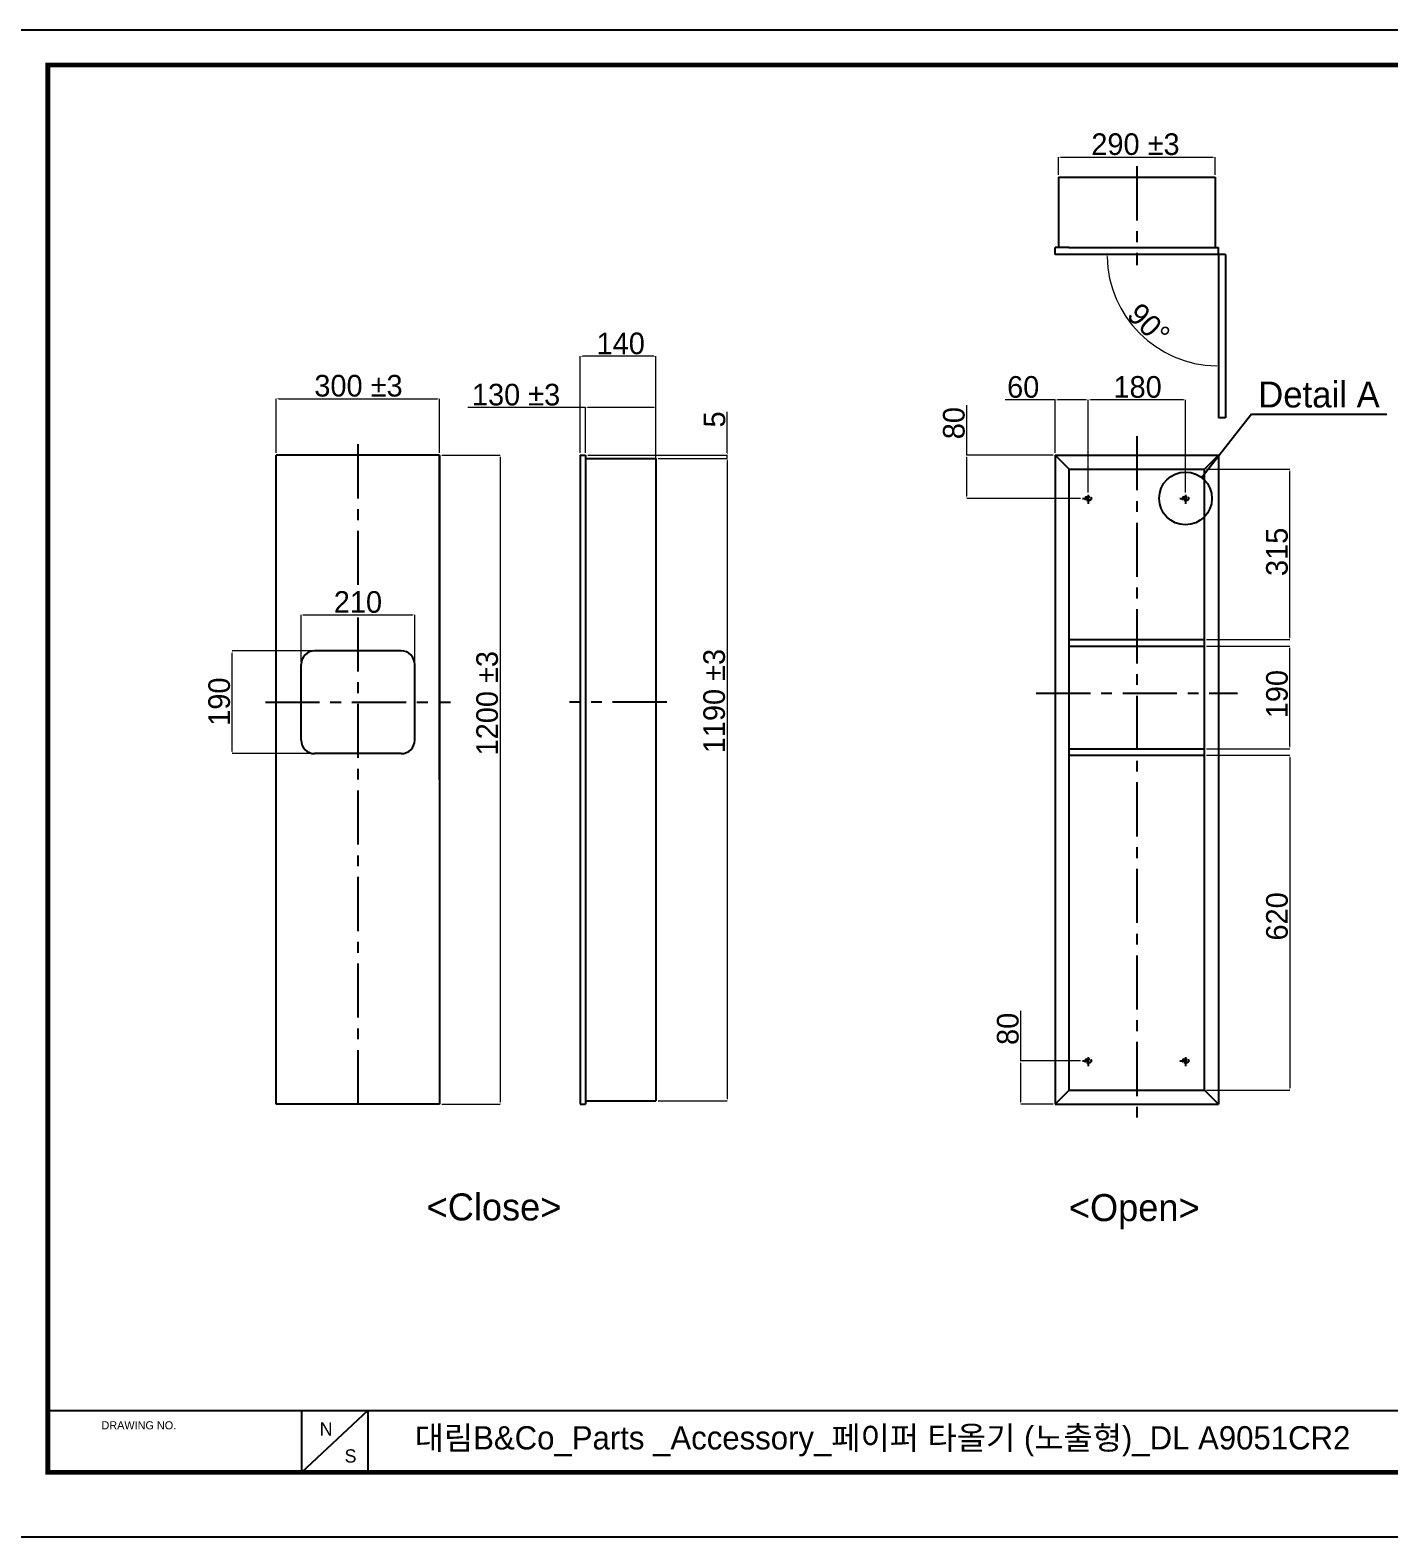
# Model space of a CAD drawing. Extents: x 16296677466 to 16296685071, y -37409618000 to -37409615214.
# Drawn here: x 16296681297 to 16296683809, y -37409618000 to -37409615214 of the extents above; entities that cross this region are included whole.
import ezdxf

# ---------------------------------------------------------------- set-up
doc = ezdxf.new("R2010")
doc.units = 0
doc.header["$LTSCALE"] = 10
doc.header["$MEASUREMENT"] = 0
doc.header["$PDMODE"] = 3
doc.header["$PDSIZE"] = -10
doc.linetypes.add('CENTER', pattern=[2, 1.25, -0.25, 0.25, -0.25])
doc.linetypes.add('CENTER2S', pattern=[16, 10, -2, 2, -2])
doc.layers.get('0').update_dxf_attribs({"linetype": 'CONTINUOUS'})
doc.layers.get('DEFPOINTS').update_dxf_attribs({"linetype": 'CONTINUOUS'})
doc.layers.add('Center line', color=10, linetype='CENTER')
doc.layers.add('line 2', color=140, linetype='CONTINUOUS')
doc.styles.add('Daelim Dimension', font='\x7f\x7f\x7f\x7f.TTF')
doc.dimstyles.new('DEFAULT', dxfattribs={"dimscale": 2, "dimtxt": 2, "dimasz": 2, "dimexe": 0, "dimexo": 2, "dimgap": 1, "dimtad": 1, "dimdec": 1, "dimzin": 9, "dimdsep": 46, "dimtxsty": 'Daelim Dimension', "dimcen": 0.5, "dimclrd": 252, "dimclre": 252, "dimclrt": 3, "dimadec": 1, "dimazin": 0, "dimtfac": 1, "dimtdec": 1, "dimtix": 1, "dimtmove": 0, "dimatfit": 3, "dimfxl": 0, "dimtolj": 1, "dimtzin": 1, "dimlwd": 9, "dimlwe": 9, "dimarcsym": 0})

# ---------------------------------------------------------------- blocks, each defined once
blk = doc.blocks.new('*D18')
at = {"color": 5, "lineweight": 9}
for p, q in [((16296681752.07686, -37409615996.002327), (16296681752.07686, -37409615895.764961)), ((16296681756.07686, -37409615895.764961), (16296682050.07686, -37409615895.764961)), ((16296682054.07686, -37409615996.002327), (16296682054.07686, -37409615895.764961))]:
    blk.add_line(p, q, dxfattribs=at)
at = {"color": 5}
for points in [[(16296681756.07686, -37409615895.098297), (16296681756.07686, -37409615896.431633), (16296681752.07686, -37409615895.764961)], [(16296682050.07686, -37409615895.098297), (16296682050.07686, -37409615896.431633), (16296682054.07686, -37409615895.764961)]]:
    blk.add_solid(points, dxfattribs=at)
at = {"layer": 'DEFPOINTS', "color": 0}
for p in [(16296682054.07686, -37409615895.764961), (16296681752.07686, -37409616000.002327), (16296682054.07686, -37409616000.002327)]:
    blk.add_point(p, dxfattribs=at)
at = {"color": 7, "insert": (16296681904.124479, -37409615871.962387), "char_height": 40, "attachment_point": 5, "style": 'Daelim Dimension'}
blk.add_mtext('\\A1;300 %%P3', dxfattribs=at)
blk = doc.blocks.new('*D19')
at = {"color": 5, "lineweight": 9}
for p, q in [((16296682058.07686, -37409616000.002327), (16296682165.999241, -37409616000.002327)), ((16296682165.999241, -37409616004.002327), (16296682165.999241, -37409617196.002327)), ((16296682058.07686, -37409617200.002327), (16296682165.999241, -37409617200.002327))]:
    blk.add_line(p, q, dxfattribs=at)
at = {"color": 5}
for points in [[(16296682165.332581, -37409616004.002327), (16296682166.665911, -37409616004.002327), (16296682165.999241, -37409616000.002327)], [(16296682165.332581, -37409617196.002327), (16296682166.665911, -37409617196.002327), (16296682165.999241, -37409617200.002327)]]:
    blk.add_solid(points, dxfattribs=at)
at = {"layer": 'DEFPOINTS', "color": 0}
for p in [(16296682054.07686, -37409616000.002327), (16296682054.07686, -37409617200.002327), (16296682165.999241, -37409617200.002327)]:
    blk.add_point(p, dxfattribs=at)
at = {"color": 7, "insert": (16296682142.196671, -37409616458.72628), "char_height": 40, "attachment_point": 5, "rotation": 90, "style": 'Daelim Dimension'}
blk.add_mtext('\\A1;1200 %%P3', dxfattribs=at)
blk = doc.blocks.new('*D20')
at = {"color": 5, "lineweight": 9}
for p, q in [((16296681819.07686, -37409616362.002327), (16296681670.531281, -37409616362.002327)), ((16296681670.531281, -37409616548.002327), (16296681670.531281, -37409616366.002327)), ((16296681819.07686, -37409616552.002327), (16296681670.531281, -37409616552.002327))]:
    blk.add_line(p, q, dxfattribs=at)
at = {"color": 5}
for points in [[(16296681669.864611, -37409616366.002327), (16296681671.197941, -37409616366.002327), (16296681670.531281, -37409616362.002327)], [(16296681669.864611, -37409616548.002327), (16296681671.197941, -37409616548.002327), (16296681670.531281, -37409616552.002327)]]:
    blk.add_solid(points, dxfattribs=at)
at = {"layer": 'DEFPOINTS', "color": 0}
for p in [(16296681670.531281, -37409616362.002327), (16296681823.07686, -37409616362.002327), (16296681823.07686, -37409616552.002327)]:
    blk.add_point(p, dxfattribs=at)
at = {"color": 7, "insert": (16296681646.75732, -37409616455.811188), "char_height": 40, "attachment_point": 5, "rotation": 90, "style": 'Daelim Dimension'}
blk.add_mtext('\\A1;190', dxfattribs=at)
blk = doc.blocks.new('*D21')
at = {"color": 5, "lineweight": 9}
for p, q in [((16296681798.1, -37409616383), (16296681798.1, -37409616295.5)), ((16296681802.1, -37409616295.5), (16296682004.1, -37409616295.5)), ((16296682008.1, -37409616383), (16296682008.1, -37409616295.5))]:
    blk.add_line(p, q, dxfattribs=at)
at = {"color": 5}
for points in [[(16296681802.1, -37409616294.9), (16296681802.1, -37409616296.2), (16296681798.1, -37409616295.5)], [(16296682004.1, -37409616294.9), (16296682004.1, -37409616296.2), (16296682008.1, -37409616295.5)]]:
    blk.add_solid(points, dxfattribs=at)
at = {"layer": 'DEFPOINTS', "color": 0}
for p in [(16296682008.1, -37409616295.5), (16296681798.1, -37409616387), (16296682008.1, -37409616387)]:
    blk.add_point(p, dxfattribs=at)
at = {"color": 7, "insert": (16296681903.1, -37409616271.8), "char_height": 40, "attachment_point": 5, "style": 'Daelim Dimension'}
blk.add_mtext('\\A1;210', dxfattribs=at)
blk = doc.blocks.new('*D22')
at = {"color": 5, "lineweight": 9}
for p, q in [((16296682458.092739, -37409616006.002327), (16296682585.833349, -37409616006.002327)), ((16296682585.833349, -37409616010.002327), (16296682585.833349, -37409617190.002327)), ((16296682458.092739, -37409617194.002327), (16296682585.833349, -37409617194.002327))]:
    blk.add_line(p, q, dxfattribs=at)
at = {"color": 5}
for points in [[(16296682585.166691, -37409616010.002327), (16296682586.500019, -37409616010.002327), (16296682585.833349, -37409616006.002327)], [(16296682585.166691, -37409617190.002327), (16296682586.500019, -37409617190.002327), (16296682585.833349, -37409617194.002327)]]:
    blk.add_solid(points, dxfattribs=at)
at = {"layer": 'DEFPOINTS', "color": 0}
for p in [(16296682454.092739, -37409616006.002327), (16296682454.092739, -37409617194.002327), (16296682585.833349, -37409617194.002327)]:
    blk.add_point(p, dxfattribs=at)
at = {"color": 7, "insert": (16296682562.030781, -37409616454.782738), "char_height": 40, "attachment_point": 5, "rotation": 90, "style": 'Daelim Dimension'}
blk.add_mtext('\\A1;1190 {\\H1x;%%P3}', dxfattribs=at)
blk = doc.blocks.new('*D23')
at = {"color": 5, "lineweight": 9}
for p, q in [((16296682324.092739, -37409615912.182632), (16296682106.511299, -37409615912.182632)), ((16296682324.092739, -37409615996.002327), (16296682324.092739, -37409615912.182632)), ((16296682450.092739, -37409615912.182632), (16296682328.092739, -37409615912.182632)), ((16296682454.092739, -37409616021.002327), (16296682454.092739, -37409615912.182632))]:
    blk.add_line(p, q, dxfattribs=at)
at = {"color": 5}
for points in [[(16296682328.092739, -37409615911.515968), (16296682328.092739, -37409615912.849297), (16296682324.092739, -37409615912.182632)], [(16296682450.092739, -37409615911.515968), (16296682450.092739, -37409615912.849297), (16296682454.092739, -37409615912.182632)]]:
    blk.add_solid(points, dxfattribs=at)
at = {"layer": 'DEFPOINTS', "color": 0}
for p in [(16296682324.092739, -37409615912.182632), (16296682324.092739, -37409616000.002327), (16296682454.092739, -37409616025.002327)]:
    blk.add_point(p, dxfattribs=at)
at = {"color": 7, "insert": (16296682195.521311, -37409615888.380058), "char_height": 40, "attachment_point": 5, "style": 'Daelim Dimension'}
blk.add_mtext('\\A1;130 {\\H1x;%%P3}', dxfattribs=at)
blk = doc.blocks.new('*D24')
at = {"color": 5, "lineweight": 9}
for p, q in [((16296682314.092739, -37409615996.002327), (16296682314.092739, -37409615817.293549)), ((16296682450.092739, -37409615817.293549), (16296682318.092739, -37409615817.293549)), ((16296682454.092739, -37409616021.002327), (16296682454.092739, -37409615817.293549))]:
    blk.add_line(p, q, dxfattribs=at)
at = {"color": 5}
for points in [[(16296682318.092739, -37409615816.626877), (16296682318.092739, -37409615817.960213), (16296682314.092739, -37409615817.293549)], [(16296682450.092739, -37409615816.626877), (16296682450.092739, -37409615817.960213), (16296682454.092739, -37409615817.293549)]]:
    blk.add_solid(points, dxfattribs=at)
at = {"layer": 'DEFPOINTS', "color": 0}
for p in [(16296682314.092739, -37409615817.293549), (16296682314.092739, -37409616000.002327), (16296682454.092739, -37409616025.002327)]:
    blk.add_point(p, dxfattribs=at)
at = {"color": 7, "insert": (16296682389.055929, -37409615793.662651), "char_height": 40, "attachment_point": 5, "style": 'Daelim Dimension'}
blk.add_mtext('\\A1;140', dxfattribs=at)
blk = doc.blocks.new('*D25')
at = {"color": 5, "lineweight": 9}
for p, q in [((16296683198.40464, -37409615481.968246), (16296683198.40464, -37409615449.059448)), ((16296683202.40464, -37409615449.059448), (16296683484.40464, -37409615449.059448)), ((16296683488.40464, -37409615481.968246), (16296683488.40464, -37409615449.059448))]:
    blk.add_line(p, q, dxfattribs=at)
at = {"color": 5}
for points in [[(16296683202.40464, -37409615448.392776), (16296683202.40464, -37409615449.726112), (16296683198.40464, -37409615449.059448)], [(16296683484.40464, -37409615448.392776), (16296683484.40464, -37409615449.726112), (16296683488.40464, -37409615449.059448)]]:
    blk.add_solid(points, dxfattribs=at)
at = {"layer": 'DEFPOINTS', "color": 0}
for p in [(16296683488.40464, -37409615449.059448), (16296683198.40464, -37409615485.968246), (16296683488.40464, -37409615485.968246)]:
    blk.add_point(p, dxfattribs=at)
at = {"color": 7, "insert": (16296683340.85498, -37409615425.256866), "char_height": 40, "attachment_point": 5, "style": 'Daelim Dimension'}
blk.add_mtext('\\A1;290 {\\H1x;%%P3}', dxfattribs=at)
blk = doc.blocks.new('*D26')
at = {"color": 5, "lineweight": 9}
blk.add_arc((16296683494.40464, -37409615628.968262), 206.208203, 181.111432767, 268.888566466, dxfattribs=at)
at = {"color": 5}
for points in [[(16296683287.5686, -37409615632.974533), (16296683288.901871, -37409615632.961609), (16296683288.19644, -37409615628.968262)], [(16296683490.411289, -37409615834.471031), (16296683490.398371, -37409615835.804314), (16296683494.40464, -37409615835.17646)]]:
    blk.add_solid(points, dxfattribs=at)
at = {"layer": 'DEFPOINTS', "color": 0}
for p in [(16296683192.40465, -37409615628.968262), (16296683494.40464, -37409615615.968246), (16296683494.40464, -37409615628.968262), (16296683315.823099, -37409615732.072357), (16296683494.40464, -37409615930.968246)]:
    blk.add_point(p, dxfattribs=at)
at = {"color": 7, "insert": (16296683365.40416, -37409615757.96875), "char_height": 40, "attachment_point": 5, "rotation": 315, "style": 'Daelim Dimension'}
blk.add_mtext('\\A1;90°', dxfattribs=at)
blk = doc.blocks.new('*D27')
at = {"color": 5, "lineweight": 9}
for p, q in [((16296683472.40464, -37409616026.002327), (16296683626.463791, -37409616026.002327)), ((16296683626.463791, -37409616337.002327), (16296683626.463791, -37409616030.002327)), ((16296683472.40464, -37409616341.002327), (16296683626.463791, -37409616341.002327))]:
    blk.add_line(p, q, dxfattribs=at)
at = {"color": 5}
for points in [[(16296683625.797131, -37409616030.002327), (16296683627.130461, -37409616030.002327), (16296683626.463791, -37409616026.002327)], [(16296683625.797131, -37409616337.002327), (16296683627.130461, -37409616337.002327), (16296683626.463791, -37409616341.002327)]]:
    blk.add_solid(points, dxfattribs=at)
at = {"layer": 'DEFPOINTS', "color": 0}
for p in [(16296683468.40464, -37409616026.002327), (16296683626.463791, -37409616026.002327), (16296683468.40464, -37409616341.002327)]:
    blk.add_point(p, dxfattribs=at)
at = {"color": 7, "insert": (16296683602.661221, -37409616178.883034), "char_height": 40, "attachment_point": 5, "rotation": 90, "style": 'Daelim Dimension'}
blk.add_mtext('\\A1;315', dxfattribs=at)
blk = doc.blocks.new('*D28')
at = {"color": 5, "lineweight": 9}
for p, q in [((16296683472.4, -37409616353), (16296683626.5, -37409616353)), ((16296683626.5, -37409616539), (16296683626.5, -37409616357)), ((16296683472.4, -37409616543), (16296683626.5, -37409616543))]:
    blk.add_line(p, q, dxfattribs=at)
at = {"color": 5}
for points in [[(16296683625.8, -37409616357), (16296683627.1, -37409616357), (16296683626.5, -37409616353)], [(16296683625.8, -37409616539), (16296683627.1, -37409616539), (16296683626.5, -37409616543)]]:
    blk.add_solid(points, dxfattribs=at)
at = {"layer": 'DEFPOINTS', "color": 0}
for p in [(16296683468.4, -37409616353), (16296683626.5, -37409616353), (16296683468.4, -37409616543)]:
    blk.add_point(p, dxfattribs=at)
at = {"color": 7, "insert": (16296683602.7, -37409616441.9), "char_height": 40, "attachment_point": 5, "rotation": 90, "style": 'Daelim Dimension'}
blk.add_mtext('\\A1;190', dxfattribs=at)
blk = doc.blocks.new('*D29')
at = {"color": 5, "lineweight": 9}
for p, q in [((16296683472.40464, -37409616555.002327), (16296683626.463791, -37409616555.002327)), ((16296683626.463791, -37409616559.002327), (16296683626.463791, -37409617170.002327)), ((16296683472.40464, -37409617174.002327), (16296683626.463791, -37409617174.002327))]:
    blk.add_line(p, q, dxfattribs=at)
at = {"color": 5}
for points in [[(16296683625.797131, -37409616559.002327), (16296683627.130461, -37409616559.002327), (16296683626.463791, -37409616555.002327)], [(16296683625.797131, -37409617170.002327), (16296683627.130461, -37409617170.002327), (16296683626.463791, -37409617174.002327)]]:
    blk.add_solid(points, dxfattribs=at)
at = {"layer": 'DEFPOINTS', "color": 0}
for p in [(16296683468.40464, -37409616555.002327), (16296683468.40464, -37409617174.002327), (16296683626.463791, -37409617174.002327)]:
    blk.add_point(p, dxfattribs=at)
at = {"color": 7, "insert": (16296683602.68984, -37409616852.900887), "char_height": 40, "attachment_point": 5, "rotation": 90, "style": 'Daelim Dimension'}
blk.add_mtext('\\A1;620', dxfattribs=at)
blk = doc.blocks.new('*D30')
at = {"color": 5, "lineweight": 9}
for p, q in [((16296682586.066879, -37409615996.002327), (16296682586.066879, -37409615919.641823)), ((16296682328.092739, -37409616000.002327), (16296682586.066879, -37409616000.002327)), ((16296682458.092739, -37409616006.002327), (16296682586.066879, -37409616006.002327)), ((16296682586.066879, -37409616006.002327), (16296682586.066879, -37409616000.002327)), ((16296682586.066879, -37409616010.002327), (16296682586.066879, -37409616014.002327))]:
    blk.add_line(p, q, dxfattribs=at)
at = {"color": 5}
for points in [[(16296682585.400209, -37409615996.002327), (16296682586.733549, -37409615996.002327), (16296682586.066879, -37409616000.002327)], [(16296682585.400209, -37409616010.002327), (16296682586.733549, -37409616010.002327), (16296682586.066879, -37409616006.002327)]]:
    blk.add_solid(points, dxfattribs=at)
at = {"layer": 'DEFPOINTS', "color": 0}
for p in [(16296682324.092739, -37409616000.002327), (16296682454.092739, -37409616006.002327), (16296682586.066879, -37409616006.002327)]:
    blk.add_point(p, dxfattribs=at)
at = {"color": 7, "insert": (16296682562.52182, -37409615934.002327), "char_height": 40, "attachment_point": 5, "rotation": 90, "style": 'Daelim Dimension'}
blk.add_mtext('\\A1;5', dxfattribs=at)
blk = doc.blocks.new('*D33')
at = {"color": 5, "lineweight": 9}
for p, q in [((16296683253.40464, -37409616069.288101), (16296683253.40464, -37409615897.931877)), ((16296683429.40464, -37409615897.931877), (16296683257.40464, -37409615897.931877)), ((16296683433.40464, -37409616069.288101), (16296683433.40464, -37409615897.931877))]:
    blk.add_line(p, q, dxfattribs=at)
at = {"color": 5}
for points in [[(16296683257.40464, -37409615897.265213), (16296683257.40464, -37409615898.598541), (16296683253.40464, -37409615897.931877)], [(16296683429.40464, -37409615897.265213), (16296683429.40464, -37409615898.598541), (16296683433.40464, -37409615897.931877)]]:
    blk.add_solid(points, dxfattribs=at)
at = {"layer": 'DEFPOINTS', "color": 0}
for p in [(16296683253.40464, -37409615897.931877), (16296683253.40464, -37409616073.288101), (16296683433.40464, -37409616073.288101)]:
    blk.add_point(p, dxfattribs=at)
at = {"color": 7, "insert": (16296683344.79747, -37409615874.157913), "char_height": 40, "attachment_point": 5, "style": 'Daelim Dimension'}
blk.add_mtext('\\A1;180', dxfattribs=at)
blk = doc.blocks.new('*D34')
at = {"color": 5, "lineweight": 9}
for p, q in [((16296683192.40464, -37409615897.931877), (16296683100.102989, -37409615897.931877)), ((16296683192.40464, -37409615996.002327), (16296683192.40464, -37409615897.931877)), ((16296683249.40464, -37409615897.931877), (16296683196.40464, -37409615897.931877)), ((16296683253.40464, -37409616069.288101), (16296683253.40464, -37409615897.931877))]:
    blk.add_line(p, q, dxfattribs=at)
at = {"color": 5}
for points in [[(16296683196.40464, -37409615897.265213), (16296683196.40464, -37409615898.598541), (16296683192.40464, -37409615897.931877)], [(16296683249.40464, -37409615897.265213), (16296683249.40464, -37409615898.598541), (16296683253.40464, -37409615897.931877)]]:
    blk.add_solid(points, dxfattribs=at)
at = {"layer": 'DEFPOINTS', "color": 0}
for p in [(16296683192.40464, -37409615897.931877), (16296683192.40464, -37409616000.002327), (16296683253.40464, -37409616073.288101)]:
    blk.add_point(p, dxfattribs=at)
at = {"color": 7, "insert": (16296683133.261789, -37409615874.157913), "char_height": 40, "attachment_point": 5, "style": 'Daelim Dimension'}
blk.add_mtext('\\A1;60', dxfattribs=at)
blk = doc.blocks.new('*D35')
at = {"color": 5, "lineweight": 9}
for p, q in [((16296683028.97607, -37409616000.002327), (16296683028.97607, -37409615907.414558)), ((16296683188.40464, -37409616000.002327), (16296683028.97607, -37409616000.002327)), ((16296683028.97607, -37409616076.002327), (16296683028.97607, -37409616004.002327)), ((16296683239.04122, -37409616080.002327), (16296683028.97607, -37409616080.002327))]:
    blk.add_line(p, q, dxfattribs=at)
at = {"color": 5}
for points in [[(16296683028.309401, -37409616004.002327), (16296683029.642731, -37409616004.002327), (16296683028.97607, -37409616000.002327)], [(16296683028.309401, -37409616076.002327), (16296683029.642731, -37409616076.002327), (16296683028.97607, -37409616080.002327)]]:
    blk.add_solid(points, dxfattribs=at)
at = {"layer": 'DEFPOINTS', "color": 0}
for p in [(16296683028.97607, -37409616000.002327), (16296683192.40464, -37409616000.002327), (16296683243.04122, -37409616080.002327)]:
    blk.add_point(p, dxfattribs=at)
at = {"color": 7, "insert": (16296683005.20211, -37409615940.859467), "char_height": 40, "attachment_point": 5, "rotation": 90, "style": 'Daelim Dimension'}
blk.add_mtext('\\A1;80', dxfattribs=at)
blk = doc.blocks.new('*D36')
at = {"color": 5, "lineweight": 9}
for p, q in [((16296683128.742611, -37409617120.002327), (16296683128.742611, -37409617027.414558)), ((16296683239.04122, -37409617120.002327), (16296683128.742611, -37409617120.002327)), ((16296683128.742611, -37409617196.002327), (16296683128.742611, -37409617124.002327)), ((16296683188.40464, -37409617200.002327), (16296683128.742611, -37409617200.002327))]:
    blk.add_line(p, q, dxfattribs=at)
at = {"color": 5}
for points in [[(16296683128.075939, -37409617124.002327), (16296683129.409281, -37409617124.002327), (16296683128.742611, -37409617120.002327)], [(16296683128.075939, -37409617196.002327), (16296683129.409281, -37409617196.002327), (16296683128.742611, -37409617200.002327)]]:
    blk.add_solid(points, dxfattribs=at)
at = {"layer": 'DEFPOINTS', "color": 0}
for p in [(16296683128.742611, -37409617120.002327), (16296683243.04122, -37409617120.002327), (16296683192.40464, -37409617200.002327)]:
    blk.add_point(p, dxfattribs=at)
at = {"color": 7, "insert": (16296683104.968651, -37409617060.859467), "char_height": 40, "attachment_point": 5, "rotation": 90, "style": 'Daelim Dimension'}
blk.add_mtext('\\A1;80', dxfattribs=at)

msp = doc.modelspace()

# ---------------------------------------------------------------- linework, layer by layer
for p, q in [((16296683198.40464, -37409615485.968246), (16296683488.40464, -37409615485.968246)), ((16296683198.40464, -37409615485.968246), (16296683198.40464, -37409615615.968246)), ((16296683488.40464, -37409615485.968246), (16296683488.40464, -37409615615.968246)), ((16296683192.40464, -37409615628.968246), (16296683192.40464, -37409615615.968246)), ((16296683217.40464, -37409615615.968246), (16296683192.40464, -37409615615.968246)), ((16296683494.40464, -37409615628.968246), (16296683192.40464, -37409615628.968246)), ((16296683217.40464, -37409615615.968246), (16296683469.40464, -37409615615.968246)), ((16296683469.40464, -37409615615.968246), (16296683494.40464, -37409615615.968246)), ((16296683494.40464, -37409615628.968246), (16296683494.40464, -37409615615.968246)), ((16296683494.40464, -37409615628.968246), (16296683494.40464, -37409615930.968246)), ((16296683507.40464, -37409615628.968246), (16296683494.40464, -37409615628.968246)), ((16296683507.40464, -37409615628.968246), (16296683507.40464, -37409615930.968246)), ((16296683507.40464, -37409615930.968246), (16296683494.40464, -37409615930.968246)), ((16296681752.07686, -37409617200.002327), (16296681752.07686, -37409616000.002327)), ((16296682054.07686, -37409616000.002327), (16296681752.07686, -37409616000.002327)), ((16296682054.07686, -37409616600.002327), (16296682054.07686, -37409616000.002327)), ((16296682054.07686, -37409616000.002327), (16296682054.07686, -37409617200.002327)), ((16296682314.092739, -37409616000.002327), (16296682324.092739, -37409616000.002327)), ((16296682314.092739, -37409616000.002327), (16296682314.092739, -37409617200.002327)), ((16296682324.092739, -37409616000.002327), (16296682324.092739, -37409617200.002327)), ((16296682324.092739, -37409616006.002327), (16296682454.092739, -37409616006.002327)), ((16296682454.092739, -37409616006.002327), (16296682454.092739, -37409617194.002327)), ((16296683192.40464, -37409616000.002327), (16296683192.40464, -37409617200.002327)), ((16296683192.40464, -37409616000.002327), (16296683494.40464, -37409616000.002327)), ((16296683192.40464, -37409616000.002327), (16296683218.40464, -37409616026.002327)), ((16296683468.40464, -37409616026.002327), (16296683494.40464, -37409616000.002327)), ((16296683494.40464, -37409616000.002327), (16296683494.40464, -37409617200.002327)), ((16296683218.40464, -37409617174.002327), (16296683218.40464, -37409616026.002327)), ((16296683218.40464, -37409616026.002327), (16296683468.40464, -37409616026.002327)), ((16296683468.40464, -37409617174.002327), (16296683468.40464, -37409616026.002327)), ((16296683250.40464, -37409616077.002327), (16296683256.40464, -37409616077.002327)), ((16296683430.40464, -37409616077.002327), (16296683436.40464, -37409616077.002327)), ((16296683250.40464, -37409616083.002327), (16296683256.40464, -37409616083.002327)), ((16296683430.40464, -37409616083.002327), (16296683436.40464, -37409616083.002327)), ((16296683218.40464, -37409616341.002327), (16296683468.40464, -37409616341.002327)), ((16296683218.40464, -37409616353.002327), (16296683468.40464, -37409616353.002327)), ((16296681983.07686, -37409616362.002327), (16296681823.07686, -37409616362.002327)), ((16296681798.07686, -37409616527.002327), (16296681798.07686, -37409616387.002327)), ((16296682008.07686, -37409616527.002327), (16296682008.07686, -37409616387.002327)), ((16296681983.07686, -37409616552.002327), (16296681823.07686, -37409616552.002327)), ((16296683218.40464, -37409616543.002327), (16296683468.40464, -37409616543.002327)), ((16296683218.40464, -37409616555.002327), (16296683468.40464, -37409616555.002327)), ((16296683250.40464, -37409617117.002327), (16296683256.40464, -37409617117.002327)), ((16296683250.40464, -37409617123.002327), (16296683256.40464, -37409617123.002327)), ((16296683430.40464, -37409617117.002327), (16296683436.40464, -37409617117.002327)), ((16296683430.40464, -37409617123.002327), (16296683436.40464, -37409617123.002327)), ((16296683192.40464, -37409617200.002327), (16296683218.40464, -37409617174.002327)), ((16296683218.40464, -37409617174.002327), (16296683468.40464, -37409617174.002327)), ((16296683468.40464, -37409617174.002327), (16296683494.40464, -37409617200.002327)), ((16296682054.07686, -37409617200.002327), (16296681752.07686, -37409617200.002327)), ((16296682314.092739, -37409617200.002327), (16296682324.092739, -37409617200.002327)), ((16296682324.092739, -37409617194.002327), (16296682454.092739, -37409617194.002327)), ((16296683192.40464, -37409617200.002327), (16296683494.40464, -37409617200.002327))]:
    msp.add_line(p, q)
at = {"color": 5}
msp.add_line((16296681329.74214, -37409617766.728111), (16296684391.33135, -37409617766.728111), dxfattribs=at)
at = {"color": 5, "ltscale": 40}
for p, q in [((16296681799.04159, -37409617766.728111), (16296681799.04159, -37409617881.300079)), ((16296681799.04159, -37409617766.728111), (16296681799.04159, -37409617881.300079)), ((16296681921.662041, -37409617766.728111), (16296681799.04159, -37409617881.300079)), ((16296681921.662041, -37409617766.728111), (16296681799.04159, -37409617881.300079)), ((16296681921.662041, -37409617766.728111), (16296681921.662041, -37409617881.300079)), ((16296681921.662041, -37409617766.728111), (16296681921.662041, -37409617881.300079))]:
    msp.add_line(p, q, dxfattribs=at)
at = {"ltscale": 0.5}
msp.add_lwpolyline([(16296681268.601179, -37409618000.160339), (16296685070.85784, -37409618000.160339), (16296685070.85784, -37409615214.17511), (16296681268.601179, -37409615214.17511)], close=True, dxfattribs=at)
at = {"color": 5, "linetype": 'ByBlock', "lineweight": 200, "const_width": 8.76096}
msp.add_lwpolyline([(16296681329.74214, -37409617880.866997), (16296685009.345341, -37409617880.866997), (16296685009.345341, -37409615278.861832), (16296681329.74214, -37409615278.861832)], close=True, dxfattribs=at)
for centre, radius, start, end in [((16296683250.40464, -37409616080.002327), 3, 90, 180), ((16296683256.40464, -37409616080.002327), 3, 0, 90), ((16296683430.40464, -37409616080.002327), 3, 90, 180), ((16296683436.40464, -37409616080.002327), 3, 0, 90), ((16296683250.40464, -37409616080.002327), 3, 180, 270), ((16296683256.40464, -37409616080.002327), 3, 270, 0), ((16296683430.40464, -37409616080.002327), 3, 180, 270), ((16296683436.40464, -37409616080.002327), 3, 270, 0), ((16296681823.07686, -37409616387.002327), 25, 90, 180), ((16296681983.07686, -37409616387.002327), 25, 0, 90), ((16296681823.07686, -37409616527.002327), 25, 180, 270), ((16296681983.07686, -37409616527.002327), 25, 270, 0), ((16296683250.40464, -37409617120.002327), 3, 90, 180), ((16296683250.40464, -37409617120.002327), 3, 180, 270), ((16296683256.40464, -37409617120.002327), 3, 0, 90), ((16296683256.40464, -37409617120.002327), 3, 270, 0), ((16296683430.40464, -37409617120.002327), 3, 90, 180), ((16296683430.40464, -37409617120.002327), 3, 180, 270), ((16296683436.40464, -37409617120.002327), 3, 0, 90), ((16296683436.40464, -37409617120.002327), 3, 270, 0)]:
    msp.add_arc(centre, radius, start, end)
at = {"layer": 'Center line', "linetype": 'CENTER2S'}
for p, q in [((16296683343.40464, -37409615465.968246), (16296683343.40464, -37409615648.968246)), ((16296683343.40464, -37409615965.002327), (16296683343.40464, -37409617235.002327)), ((16296681903.07686, -37409615980.002327), (16296681903.07686, -37409617220.002327)), ((16296683157.40464, -37409616440.002327), (16296683529.40464, -37409616440.002327)), ((16296681732.07686, -37409616457.002327), (16296682074.07686, -37409616457.002327)), ((16296682474.092739, -37409616457.002327), (16296682294.092739, -37409616457.002327))]:
    msp.add_line(p, q, dxfattribs=at)
at = {"layer": 'Center line'}
for p, q in [((16296683253.40464, -37409616073.288101), (16296683253.40464, -37409616089.819603)), ((16296683433.40464, -37409616073.288101), (16296683433.40464, -37409616089.819603)), ((16296683243.04122, -37409616080.002327), (16296683261.91707, -37409616080.002327)), ((16296683423.04122, -37409616080.002327), (16296683441.91707, -37409616080.002327)), ((16296683243.04122, -37409617120.002327), (16296683261.91707, -37409617120.002327)), ((16296683253.40464, -37409617113.288101), (16296683253.40464, -37409617129.819603)), ((16296683423.04122, -37409617120.002327), (16296683441.91707, -37409617120.002327)), ((16296683433.40464, -37409617113.288101), (16296683433.40464, -37409617129.819603))]:
    msp.add_line(p, q, dxfattribs=at)
at = {"layer": 'line 2'}
for q in [(16296683463.56398, -37409616041.651962), (16296683805.935511, -37409615924.517143)]:
    msp.add_line((16296683555.68067, -37409615924.517143), q, dxfattribs=at)
msp.add_circle((16296683433.40464, -37409616080.002327), 48.788688, dxfattribs=at)

# ---------------------------------------------------------------- texts
at = {"color": 5, "ltscale": 40, "style": 'Daelim Dimension'}
msp.add_text('DRAWING NO.', height=15.00466997, dxfattribs=at).set_placement((16296681428.87476, -37409617801.390488))
at = {"style": 'Daelim Dimension'}
for s, insert, char_height, width, attachment_point in [('Detail A', (16296683680.16786, -37409615888.219429), 48, 269.86791127, 5), ('<Close>', (16296682154.72513, -37409617390.471733), 50, 599.58945597, 5), ('<Open>', (16296683338.62182, -37409617398.861847), 50, 117.74611879, 5), ('N', (16296681832.392771, -37409617788.208382), 24.554772, 34.26884876, 1), ('S', (16296681878.468281, -37409617838.257309), 24.554772, 34.26884876, 1)]:
    msp.add_mtext(s, dxfattribs=dict(at, insert=insert, char_height=char_height, width=width, attachment_point=attachment_point))
at = {"color": 2, "insert": (16296682008.07435, -37409617795.476723), "char_height": 43.05135744, "width": 2267.68213403, "attachment_point": 1, "style": 'Daelim Dimension'}
msp.add_mtext('대림B&Co_Parts _Accessory_페이퍼 타올기 (노출형)_DL A9051CR2', dxfattribs=at)

# ---------------------------------------------------------------- dimensions: what is measured, and where the dimension line sits
for base, p1, p2, text, picture, middle in [((16296683488.40464, -37409615449.059448), (16296683198.40464, -37409615485.968246), (16296683488.40464, -37409615485.968246), '<> {\\H1x;%%P3}', '*D25', (16296683340.85498, -37409615449.059448)), ((16296682054.07686, -37409615895.764961), (16296681752.07686, -37409616000.002327), (16296682054.07686, -37409616000.002327), '300 %%P3', '*D18', (16296681904.124479, -37409615895.764961)), ((16296682324.092739, -37409615912.182632), (16296682454.092739, -37409616025.002327), (16296682324.092739, -37409616000.002327), '<> {\\H1x;%%P3}', '*D23', (16296682195.521311, -37409615912.182632)), ((16296683192.40464, -37409615897.931877), (16296683253.40464, -37409616073.288101), (16296683192.40464, -37409616000.002327), '60', '*D34', (16296683133.261789, -37409615897.931877))]:
    dim = msp.add_linear_dim(base=base, p1=p1, p2=p2, text=text, dimstyle='DEFAULT', override={"dimtxt": 20, "dimclrd": 5, "dimclre": 5, "dimclrt": 7})
    dim.commit()
    dim.dimension.update_dxf_attribs({"geometry": picture, "text_midpoint": middle, "dimtype": 160})
dim = msp.add_angular_dim_2l(base=(16296683315.823099, -37409615732.072357), line1=((16296683494.40464, -37409615615.968246), (16296683494.40464, -37409615930.968246)), line2=((16296683494.40464, -37409615628.968246), (16296683192.40464, -37409615628.968246)), dimstyle='DEFAULT', override={"dimtxt": 20, "dimclrd": 5, "dimclre": 5, "dimclrt": 7, "dimadec": 0})
dim.commit()
dim.dimension.update_dxf_attribs({"geometry": '*D26', "text_midpoint": (16296683365.40415, -37409615757.96875)})
for base, p1, p2, picture, middle in [((16296682314.092739, -37409615817.293549), (16296682454.092739, -37409616025.002327), (16296682314.092739, -37409616000.002327), '*D24', (16296682389.055929, -37409615817.293549)), ((16296683253.40464, -37409615897.931877), (16296683433.40464, -37409616073.288101), (16296683253.40464, -37409616073.288101), '*D33', (16296683344.79747, -37409615897.931877)), ((16296682008.07686, -37409616295.528458), (16296681798.07686, -37409616387.002327), (16296682008.07686, -37409616387.002327), '*D21', (16296681903.07686, -37409616295.528458))]:
    dim = msp.add_linear_dim(base=base, p1=p1, p2=p2, dimstyle='DEFAULT', override={"dimtxt": 20, "dimclrd": 5, "dimclre": 5, "dimclrt": 7})
    dim.commit()
    dim.dimension.update_dxf_attribs({"geometry": picture, "text_midpoint": middle, "dimtype": 160})
for base, p1, p2, picture, middle in [((16296683028.97607, -37409616000.002327), (16296683243.04122, -37409616080.002327), (16296683192.40464, -37409616000.002327), '*D35', (16296683028.97607, -37409615940.859467)), ((16296683626.463791, -37409616026.002327), (16296683468.40464, -37409616341.002327), (16296683468.40464, -37409616026.002327), '*D27', (16296683626.4638, -37409616178.883034)), ((16296683626.463791, -37409616353.002327), (16296683468.40464, -37409616543.002327), (16296683468.40464, -37409616353.002327), '*D28', (16296683626.4638, -37409616441.87838)), ((16296681670.531281, -37409616362.002327), (16296681823.07686, -37409616552.002327), (16296681823.07686, -37409616362.002327), '*D20', (16296681670.531281, -37409616455.811188)), ((16296683128.742611, -37409617120.002327), (16296683192.40464, -37409617200.002327), (16296683243.04122, -37409617120.002327), '*D36', (16296683128.74262, -37409617060.859467))]:
    dim = msp.add_linear_dim(base=base, p1=p1, p2=p2, angle=90, dimstyle='DEFAULT', override={"dimtxt": 20, "dimclrd": 5, "dimclre": 5, "dimclrt": 7})
    dim.commit()
    dim.dimension.update_dxf_attribs({"geometry": picture, "text_midpoint": middle, "dimtype": 160})
for base, p1, p2, text, picture, middle in [((16296682586.066879, -37409616006.002327), (16296682324.092739, -37409616000.002327), (16296682454.092739, -37409616006.002327), '5', '*D30', (16296682586.066879, -37409615934.002327)), ((16296682165.999241, -37409617200.002327), (16296682054.07686, -37409616000.002327), (16296682054.07686, -37409617200.002327), '<> %%P3', '*D19', (16296682165.99925, -37409616458.72628)), ((16296682585.833349, -37409617194.002327), (16296682454.092739, -37409616006.002327), (16296682454.092739, -37409617194.002327), '1190 {\\H1x;%%P3}', '*D22', (16296682585.833361, -37409616454.782738)), ((16296683626.463791, -37409617174.002327), (16296683468.40464, -37409616555.002327), (16296683468.40464, -37409617174.002327), '620', '*D29', (16296683626.4638, -37409616852.900887))]:
    dim = msp.add_linear_dim(base=base, p1=p1, p2=p2, angle=90, text=text, dimstyle='DEFAULT', override={"dimtxt": 20, "dimclrd": 5, "dimclre": 5, "dimclrt": 7})
    dim.commit()
    dim.dimension.update_dxf_attribs({"geometry": picture, "text_midpoint": middle, "dimtype": 160})

doc.saveas('drawing.dxf')
